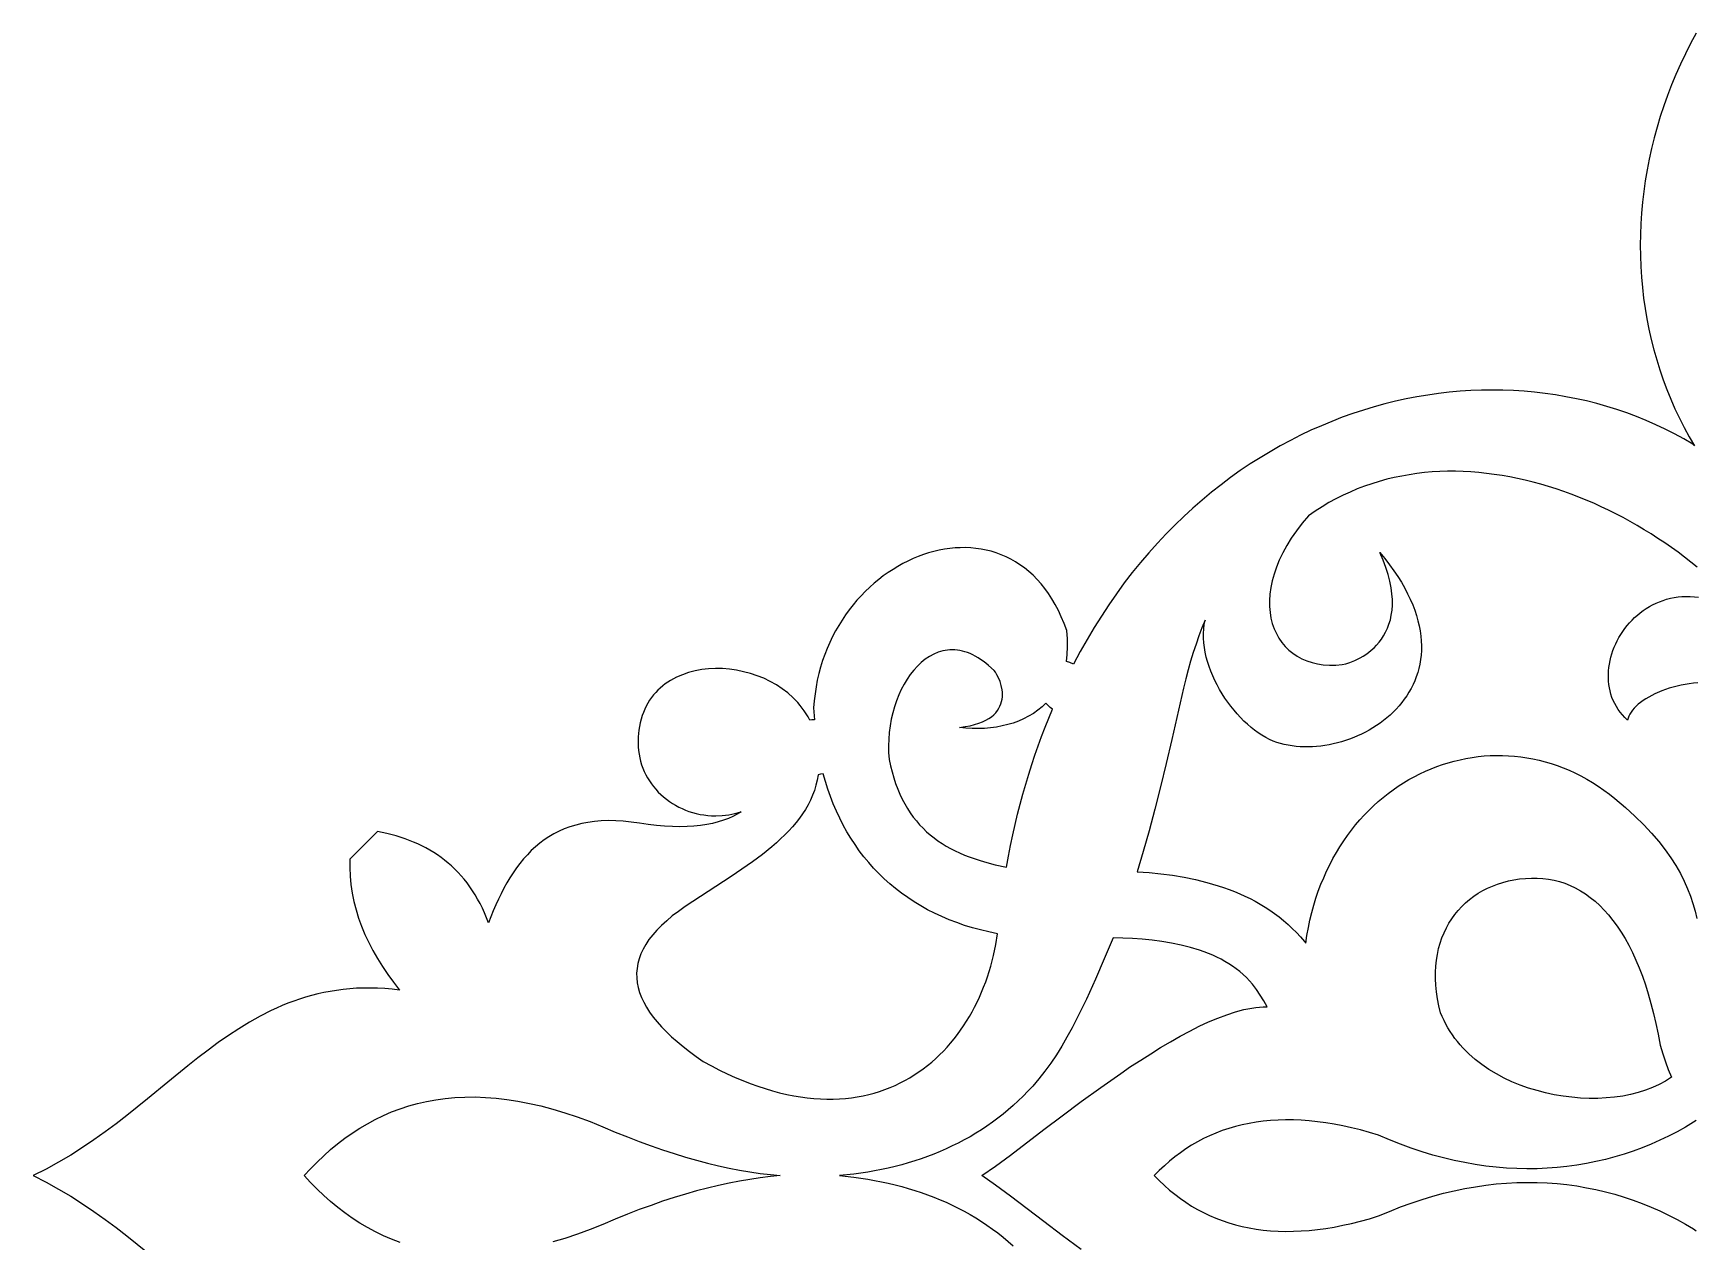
# Model space of a CAD drawing. Extents: x -212 to 212, y -212 to 212.
# Drawn here: x -212.2 to -64.7, y -5.8 to 101.4 of the extents above; entities that cross this region are included whole.
import ezdxf

# ---------------------------------------------------------------- set-up
doc = ezdxf.new("R2010")
doc.units = 0
doc.layers.add('PLAN_1', color=18, linetype='CONTINUOUS')

msp = doc.modelspace()

# ---------------------------------------------------------------- linework, layer by layer
at = {"layer": 'PLAN_1'}
for points in [[(-64.68, 101.44), (-65.17, 100.54), (-65.63, 99.63), (-66.06, 98.71), (-66.47, 97.79), (-66.86, 96.86), (-67.22, 95.93), (-67.55, 94.99), (-67.86, 94.05), (-68.15, 93.11), (-68.41, 92.16), (-68.64, 91.21), (-68.85, 90.26), (-69.04, 89.31), (-69.2, 88.35), (-69.33, 87.4), (-69.44, 86.44), (-69.53, 85.49), (-69.59, 84.54), (-69.63, 83.58), (-69.64, 82.63), (-69.63, 81.69), (-69.6, 80.74), (-69.54, 79.8), (-69.45, 78.87), (-69.34, 77.94), (-69.21, 77.01), (-69.05, 76.09), (-68.87, 75.17), (-68.67, 74.26), (-68.44, 73.36), (-68.18, 72.47), (-67.91, 71.58), (-67.61, 70.7), (-67.28, 69.83), (-66.93, 68.97), (-66.56, 68.12), (-66.16, 67.28), (-65.74, 66.46), (-65.3, 65.64), (-64.83, 64.83), (-64.98, 64.98), (-65.78, 65.44), (-66.6, 65.89), (-67.43, 66.31), (-68.26, 66.7), (-69.11, 67.07), (-69.97, 67.42), (-70.84, 67.75), (-71.72, 68.05), (-72.61, 68.33), (-73.5, 68.58), (-74.4, 68.81), (-75.31, 69.01), (-76.23, 69.19), (-77.15, 69.35), (-78.08, 69.48), (-79.01, 69.59), (-79.94, 69.68), (-80.88, 69.74), (-81.83, 69.77), (-82.78, 69.78), (-83.72, 69.77), (-84.68, 69.73), (-85.63, 69.67), (-86.58, 69.59), (-87.54, 69.47), (-88.49, 69.34), (-89.45, 69.18), (-90.4, 68.99), (-91.35, 68.78), (-92.3, 68.55), (-93.25, 68.29), (-94.19, 68), (-95.13, 67.69), (-96.07, 67.36), (-97, 67), (-97.93, 66.62), (-98.85, 66.21), (-99.77, 65.77), (-100.68, 65.31), (-101.58, 64.82), (-102.48, 64.31), (-103.37, 63.78), (-104.25, 63.22), (-105.12, 62.63), (-105.98, 62.02), (-106.83, 61.38), (-107.67, 60.71), (-108.5, 60.02), (-109.32, 59.31), (-110.13, 58.57), (-110.92, 57.8), (-111.71, 57.01), (-112.47, 56.19), (-113.23, 55.35), (-113.97, 54.48), (-114.7, 53.58), (-115.41, 52.66), (-116.1, 51.71), (-116.78, 50.73), (-117.44, 49.73), (-118.09, 48.71), (-118.71, 47.65), (-119.32, 46.57), (-119.91, 45.47), (-120.23, 45.6), (-120.55, 45.69), (-120.47, 46.32), (-120.44, 47), (-120.46, 47.7), (-120.52, 48.44), (-120.75, 49.06), (-121, 49.65), (-121.26, 50.21), (-121.54, 50.74), (-121.83, 51.25), (-122.14, 51.72), (-122.46, 52.17), (-122.8, 52.59), (-123.15, 52.98), (-123.51, 53.34), (-123.89, 53.68), (-124.27, 54), (-124.67, 54.28), (-125.07, 54.54), (-125.48, 54.78), (-125.9, 54.99), (-126.33, 55.17), (-126.77, 55.33), (-127.21, 55.47), (-127.66, 55.58), (-128.11, 55.67), (-128.57, 55.73), (-129.03, 55.78), (-129.49, 55.8), (-129.96, 55.79), (-130.43, 55.77), (-130.9, 55.72), (-131.37, 55.65), (-131.84, 55.57), (-132.3, 55.46), (-132.77, 55.33), (-133.23, 55.18), (-133.7, 55.01), (-134.15, 54.82), (-134.61, 54.61), (-135.05, 54.38), (-135.5, 54.13), (-135.93, 53.87), (-136.36, 53.58), (-136.79, 53.28), (-137.2, 52.97), (-137.61, 52.63), (-138, 52.28), (-138.39, 51.91), (-138.76, 51.53), (-139.13, 51.13), (-139.48, 50.71), (-139.82, 50.28), (-140.14, 49.83), (-140.45, 49.37), (-140.75, 48.9), (-141.03, 48.41), (-141.3, 47.91), (-141.55, 47.39), (-141.78, 46.86), (-141.99, 46.32), (-142.18, 45.77), (-142.36, 45.2), (-142.51, 44.62), (-142.65, 44.03), (-142.76, 43.43), (-142.85, 42.82), (-142.92, 42.2), (-142.97, 41.57), (-142.91, 40.51), (-143.12, 40.52), (-143.32, 40.5), (-143.47, 40.78), (-143.63, 41.05), (-143.8, 41.31), (-143.98, 41.56), (-144.17, 41.8), (-144.37, 42.04), (-144.58, 42.27), (-144.8, 42.48), (-145.26, 42.9), (-145.76, 43.27), (-146.28, 43.62), (-146.83, 43.92), (-147.4, 44.2), (-147.98, 44.43), (-148.58, 44.63), (-149.19, 44.79), (-149.81, 44.92), (-150.43, 45.01), (-151.05, 45.06), (-151.67, 45.07), (-152.29, 45.04), (-152.89, 44.97), (-153.48, 44.86), (-154.06, 44.71), (-154.62, 44.52), (-155.15, 44.29), (-155.41, 44.16), (-155.66, 44.01), (-155.9, 43.86), (-156.13, 43.7), (-156.36, 43.52), (-156.58, 43.34), (-156.79, 43.14), (-156.98, 42.94), (-157.17, 42.72), (-157.35, 42.49), (-157.52, 42.25), (-157.68, 42), (-157.82, 41.74), (-157.96, 41.47), (-158.08, 41.18), (-158.18, 40.89), (-158.28, 40.58), (-158.36, 40.26), (-158.43, 39.93), (-158.48, 39.59), (-158.51, 39.29), (-158.53, 39), (-158.54, 38.45), (-158.53, 38.12), (-158.5, 37.79), (-158.46, 37.47), (-158.4, 37.15), (-158.32, 36.84), (-158.23, 36.53), (-158.12, 36.23), (-158, 35.94), (-157.86, 35.65), (-157.71, 35.38), (-157.54, 35.11), (-157.36, 34.84), (-157.17, 34.59), (-156.97, 34.35), (-156.75, 34.11), (-156.52, 33.89), (-156.28, 33.68), (-156.03, 33.47), (-155.77, 33.28), (-155.5, 33.1), (-155.23, 32.93), (-154.94, 32.78), (-154.64, 32.64), (-154.34, 32.51), (-154.03, 32.39), (-153.71, 32.29), (-153.38, 32.2), (-153.05, 32.13), (-152.71, 32.08), (-152.37, 32.03), (-152.02, 32.01), (-151.66, 32), (-151.08, 32.02), (-150.51, 32.09), (-149.95, 32.2), (-149.41, 32.36), (-149.76, 32.14), (-150.14, 31.95), (-150.54, 31.77), (-150.98, 31.6), (-151.44, 31.46), (-151.94, 31.33), (-152.46, 31.23), (-153.01, 31.15), (-153.59, 31.08), (-154.2, 31.05), (-154.83, 31.03), (-155.5, 31.04), (-156.19, 31.08), (-156.91, 31.14), (-157.65, 31.23), (-158.43, 31.35), (-159.15, 31.45), (-159.86, 31.52), (-160.53, 31.56), (-161.18, 31.57), (-161.81, 31.54), (-162.41, 31.49), (-162.99, 31.42), (-163.55, 31.31), (-164.08, 31.18), (-164.6, 31.02), (-165.09, 30.83), (-165.56, 30.63), (-166.02, 30.39), (-166.45, 30.14), (-166.87, 29.86), (-167.27, 29.56), (-167.65, 29.24), (-168.02, 28.91), (-168.37, 28.55), (-168.71, 28.17), (-169.03, 27.78), (-169.34, 27.37), (-169.64, 26.94), (-169.92, 26.5), (-170.19, 26.04), (-170.45, 25.57), (-170.7, 25.09), (-170.94, 24.6), (-171.17, 24.09), (-171.39, 23.57), (-171.81, 22.51), (-171.99, 22.96), (-172.17, 23.39), (-172.36, 23.81), (-172.57, 24.22), (-172.78, 24.61), (-173, 24.99), (-173.23, 25.35), (-173.47, 25.71), (-173.72, 26.04), (-173.98, 26.37), (-174.24, 26.68), (-174.52, 26.98), (-174.8, 27.27), (-175.1, 27.55), (-175.4, 27.81), (-175.71, 28.06), (-176.02, 28.3), (-176.35, 28.53), (-176.68, 28.75), (-177.02, 28.95), (-177.37, 29.15), (-177.73, 29.33), (-178.09, 29.5), (-178.46, 29.66), (-179.22, 29.96), (-180.01, 30.21), (-180.83, 30.43), (-181.67, 30.6), (-184.11, 28.16), (-184.12, 27.4), (-184.09, 26.64), (-184.02, 25.89), (-183.91, 25.14), (-183.76, 24.4), (-183.57, 23.66), (-183.34, 22.92), (-183.08, 22.2), (-182.78, 21.47), (-182.44, 20.75), (-182.07, 20.04), (-181.67, 19.33), (-181.22, 18.63), (-180.75, 17.93), (-180.24, 17.23), (-179.7, 16.54), (-180.37, 16.61), (-181.02, 16.67), (-181.66, 16.7), (-182.3, 16.71), (-182.92, 16.71), (-183.53, 16.69), (-184.12, 16.65), (-184.71, 16.59), (-185.29, 16.51), (-185.86, 16.42), (-186.42, 16.31), (-186.97, 16.19), (-187.52, 16.05), (-188.05, 15.9), (-188.58, 15.73), (-189.1, 15.55), (-189.61, 15.36), (-190.12, 15.16), (-190.62, 14.94), (-191.11, 14.71), (-192.08, 14.22), (-193.03, 13.68), (-193.96, 13.11), (-194.88, 12.51), (-195.79, 11.87), (-196.69, 11.21), (-197.59, 10.53), (-198.48, 9.82), (-200.26, 8.37), (-202.07, 6.89), (-203.91, 5.41), (-204.86, 4.68), (-205.83, 3.96), (-206.82, 3.25), (-207.84, 2.57), (-208.88, 1.9), (-209.95, 1.26), (-211.06, 0.65), (-212.2, 0.07), (-212.2, 0.07), (-212.2, 0.07), (-211.06, -0.51), (-209.95, -1.12), (-208.88, -1.76), (-207.84, -2.42), (-206.82, -3.11), (-205.83, -3.82), (-204.86, -4.54), (-203.91, -5.27), (-202.06, -6.75)], [(-64.59, 54.07), (-65.15, 54.52), (-65.71, 54.96), (-66.29, 55.39), (-66.87, 55.81), (-67.47, 56.22), (-68.07, 56.62), (-68.67, 57.01), (-69.29, 57.39), (-69.91, 57.76), (-70.54, 58.11), (-71.17, 58.46), (-71.81, 58.8), (-72.46, 59.12), (-73.11, 59.43), (-73.77, 59.73), (-74.43, 60.01), (-75.09, 60.28), (-75.76, 60.54), (-76.43, 60.78), (-77.11, 61.01), (-77.79, 61.23), (-78.47, 61.43), (-79.15, 61.61), (-79.84, 61.78), (-80.53, 61.94), (-81.21, 62.07), (-81.9, 62.2), (-82.59, 62.3), (-83.28, 62.39), (-83.97, 62.46), (-84.66, 62.51), (-85.35, 62.55), (-86.04, 62.57), (-86.73, 62.57), (-87.41, 62.55), (-88.1, 62.51), (-88.78, 62.45), (-89.46, 62.37), (-90.13, 62.27), (-90.8, 62.15), (-91.47, 62.02), (-92.13, 61.86), (-92.79, 61.67), (-93.45, 61.47), (-94.1, 61.25), (-94.74, 61), (-95.38, 60.73), (-96.01, 60.44), (-96.64, 60.13), (-97.26, 59.79), (-97.87, 59.43), (-98.48, 59.04), (-99.08, 58.63), (-99.63, 57.96), (-100.14, 57.3), (-100.6, 56.64), (-101, 55.98), (-101.35, 55.33), (-101.66, 54.69), (-101.92, 54.06), (-102.13, 53.44), (-102.29, 52.84), (-102.42, 52.25), (-102.49, 51.67), (-102.53, 51.11), (-102.52, 50.56), (-102.48, 50.04), (-102.4, 49.54), (-102.28, 49.06), (-102.12, 48.6), (-101.92, 48.17), (-101.7, 47.76), (-101.43, 47.38), (-101.14, 47.03), (-100.81, 46.71), (-100.46, 46.42), (-100.08, 46.16), (-99.66, 45.93), (-99.22, 45.75), (-98.76, 45.6), (-98.27, 45.48), (-97.76, 45.41), (-97.22, 45.38), (-96.66, 45.38), (-96.08, 45.44), (-95.77, 45.5), (-95.39, 45.61), (-94.95, 45.79), (-94.48, 46.02), (-94.23, 46.16), (-93.99, 46.32), (-93.74, 46.5), (-93.5, 46.7), (-93.26, 46.92), (-93.03, 47.15), (-92.81, 47.41), (-92.6, 47.68), (-92.41, 47.98), (-92.23, 48.3), (-92.07, 48.64), (-91.93, 49.01), (-91.81, 49.39), (-91.73, 49.8), (-91.66, 50.24), (-91.63, 50.7), (-91.63, 51.19), (-91.67, 51.7), (-91.74, 52.24), (-91.85, 52.81), (-92, 53.4), (-92.2, 54.02), (-92.44, 54.68), (-92.73, 55.36), (-92.29, 54.82), (-91.88, 54.28), (-91.5, 53.75), (-91.15, 53.23), (-90.83, 52.72), (-90.54, 52.21), (-90.28, 51.71), (-90.04, 51.21), (-89.83, 50.72), (-89.65, 50.24), (-89.49, 49.77), (-89.36, 49.31), (-89.25, 48.85), (-89.17, 48.4), (-89.11, 47.95), (-89.07, 47.52), (-89.05, 47.09), (-89.06, 46.67), (-89.08, 46.26), (-89.13, 45.86), (-89.2, 45.47), (-89.28, 45.08), (-89.38, 44.71), (-89.51, 44.34), (-89.64, 43.98), (-89.8, 43.64), (-89.97, 43.3), (-90.16, 42.97), (-90.36, 42.65), (-90.57, 42.34), (-90.8, 42.04), (-91.04, 41.75), (-91.29, 41.47), (-91.56, 41.2), (-91.83, 40.94), (-92.12, 40.69), (-92.42, 40.45), (-92.72, 40.22), (-93.03, 40.01), (-93.36, 39.8), (-93.69, 39.61), (-94.02, 39.42), (-94.36, 39.25), (-94.71, 39.09), (-95.06, 38.94), (-95.42, 38.81), (-95.78, 38.68), (-96.15, 38.57), (-96.51, 38.47), (-96.88, 38.38), (-97.25, 38.3), (-97.62, 38.24), (-97.99, 38.19), (-98.36, 38.15), (-98.73, 38.13), (-99.09, 38.12), (-99.46, 38.12), (-99.82, 38.13), (-100.17, 38.16), (-100.53, 38.2), (-100.87, 38.26), (-101.22, 38.33), (-101.55, 38.41), (-101.88, 38.51), (-102.21, 38.63), (-102.54, 38.78), (-102.87, 38.95), (-103.2, 39.15), (-103.53, 39.36), (-103.85, 39.6), (-104.17, 39.85), (-104.49, 40.12), (-104.8, 40.41), (-105.1, 40.72), (-105.4, 41.04), (-105.68, 41.38), (-105.96, 41.72), (-106.23, 42.08), (-106.49, 42.45), (-106.73, 42.83), (-106.96, 43.22), (-107.18, 43.62), (-107.38, 44.02), (-107.57, 44.43), (-107.74, 44.84), (-107.89, 45.26), (-108.02, 45.68), (-108.14, 46.09), (-108.23, 46.51), (-108.3, 46.93), (-108.36, 47.35), (-108.38, 47.76), (-108.39, 48.17), (-108.36, 48.58), (-108.32, 48.98), (-108.24, 49.37), (-108.52, 48.68), (-108.79, 47.97), (-109.05, 47.24), (-109.3, 46.49), (-109.53, 45.73), (-109.75, 44.95), (-109.96, 44.15), (-110.15, 43.33), (-111.2, 38.78), (-111.7, 36.64), (-112.2, 34.57), (-112.71, 32.58), (-113.22, 30.66), (-113.73, 28.82), (-114.27, 27.04), (-113.22, 26.96), (-112.18, 26.86), (-111.14, 26.72), (-110.11, 26.55), (-109.09, 26.34), (-108.08, 26.09), (-107.09, 25.8), (-106.6, 25.64), (-106.12, 25.47), (-105.65, 25.28), (-105.17, 25.08), (-104.71, 24.87), (-104.25, 24.65), (-103.8, 24.42), (-103.36, 24.17), (-102.93, 23.9), (-102.5, 23.62), (-102.09, 23.33), (-101.68, 23.02), (-101.28, 22.7), (-100.89, 22.36), (-100.51, 22.01), (-100.14, 21.64), (-99.79, 21.25), (-99.44, 20.85), (-99.31, 20.69), (-99.21, 21.39), (-99.08, 22.08), (-98.94, 22.75), (-98.78, 23.41), (-98.6, 24.06), (-98.41, 24.7), (-98.2, 25.32), (-97.97, 25.92), (-97.72, 26.51), (-97.47, 27.09), (-97.19, 27.66), (-96.9, 28.21), (-96.6, 28.74), (-96.28, 29.26), (-95.95, 29.77), (-95.61, 30.26), (-95.26, 30.73), (-94.89, 31.19), (-94.51, 31.64), (-94.12, 32.07), (-93.72, 32.48), (-93.31, 32.88), (-92.89, 33.26), (-92.46, 33.62), (-92.01, 33.97), (-91.57, 34.31), (-91.11, 34.62), (-90.64, 34.92), (-90.17, 35.21), (-89.69, 35.47), (-89.2, 35.72), (-88.7, 35.96), (-88.2, 36.17), (-87.7, 36.37), (-87.19, 36.55), (-86.67, 36.71), (-86.15, 36.86), (-85.62, 36.98), (-85.1, 37.09), (-84.56, 37.18), (-84.03, 37.25), (-83.49, 37.31), (-82.95, 37.34), (-82.41, 37.36), (-81.87, 37.35), (-81.33, 37.33), (-80.79, 37.29), (-80.24, 37.23), (-79.7, 37.15), (-79.16, 37.05), (-78.62, 36.93), (-78.08, 36.79), (-77.54, 36.63), (-77.01, 36.46), (-76.48, 36.26), (-75.95, 36.04), (-75.43, 35.8), (-74.91, 35.54), (-74.39, 35.25), (-73.88, 34.95), (-73.37, 34.63), (-72.87, 34.28), (-72.38, 33.92), (-71.89, 33.53), (-70.96, 32.73), (-70.11, 31.96), (-69.33, 31.19), (-68.63, 30.45), (-68, 29.71), (-67.43, 28.99), (-66.92, 28.28), (-66.48, 27.58), (-66.08, 26.89), (-65.74, 26.21), (-65.44, 25.53), (-65.18, 24.87), (-64.97, 24.21), (-64.78, 23.55), (-64.63, 22.9)], [(-64.53, 43.8), (-64.91, 43.77), (-65.29, 43.72), (-65.66, 43.66), (-66.02, 43.59), (-66.38, 43.51), (-67.08, 43.32), (-67.73, 43.09), (-68.34, 42.83), (-68.89, 42.54), (-69.15, 42.38), (-69.39, 42.23), (-69.61, 42.06), (-69.82, 41.9), (-70.01, 41.73), (-70.18, 41.55), (-70.33, 41.38), (-70.46, 41.2), (-70.57, 41.03), (-70.65, 40.85), (-70.72, 40.67), (-70.76, 40.5), (-71, 40.72), (-71.21, 40.95), (-71.41, 41.19), (-71.6, 41.44), (-71.76, 41.7), (-71.91, 41.96), (-72.04, 42.23), (-72.15, 42.51), (-72.24, 42.79), (-72.32, 43.08), (-72.38, 43.37), (-72.43, 43.66), (-72.46, 43.96), (-72.47, 44.26), (-72.47, 44.56), (-72.46, 44.87), (-72.42, 45.17), (-72.38, 45.47), (-72.32, 45.78), (-72.25, 46.08), (-72.16, 46.38), (-72.06, 46.67), (-71.94, 46.97), (-71.82, 47.26), (-71.68, 47.54), (-71.53, 47.82), (-71.36, 48.09), (-71.19, 48.36), (-71, 48.62), (-70.8, 48.88), (-70.59, 49.12), (-70.37, 49.36), (-70.14, 49.59), (-69.89, 49.81), (-69.64, 50.01), (-69.38, 50.21), (-69.11, 50.39), (-68.83, 50.56), (-68.54, 50.72), (-68.24, 50.87), (-67.94, 51), (-67.62, 51.11), (-67.3, 51.21), (-66.97, 51.3), (-66.63, 51.37), (-66.29, 51.42), (-65.94, 51.45), (-65.58, 51.46), (-65.21, 51.46), (-64.84, 51.43), (-64.47, 51.39)], [(-119.23, -6.5), (-120.91, -5.24), (-122.54, -4.01), (-125.52, -1.75), (-126.85, -0.77), (-128.04, 0.07), (-126.85, 0.92), (-125.52, 1.9), (-122.54, 4.16), (-120.92, 5.38), (-119.23, 6.64), (-117.49, 7.9), (-115.73, 9.14), (-114.85, 9.74), (-113.96, 10.32), (-113.07, 10.89), (-112.19, 11.44), (-111.32, 11.95), (-110.45, 12.45), (-109.6, 12.9), (-108.76, 13.33), (-107.93, 13.71), (-107.12, 14.05), (-106.33, 14.35), (-105.56, 14.6), (-104.82, 14.8), (-104.46, 14.88), (-104.1, 14.94), (-103.75, 14.99), (-103.41, 15.02), (-103.08, 15.04), (-102.75, 15.05), (-103.04, 15.58), (-103.35, 16.09), (-103.68, 16.59), (-104.04, 17.06), (-104.3, 17.36), (-104.58, 17.64), (-104.86, 17.92), (-105.16, 18.17), (-105.48, 18.42), (-105.8, 18.65), (-106.13, 18.87), (-106.48, 19.07), (-106.83, 19.27), (-107.2, 19.45), (-107.57, 19.62), (-107.95, 19.78), (-108.34, 19.93), (-108.74, 20.07), (-109.55, 20.31), (-110.38, 20.52), (-111.23, 20.7), (-112.09, 20.84), (-112.95, 20.96), (-113.82, 21.04), (-114.69, 21.11), (-115.55, 21.15), (-116.41, 21.17), (-117.19, 19.32), (-117.98, 17.5), (-118.78, 15.72), (-119.2, 14.85), (-119.62, 14), (-120.05, 13.17), (-120.5, 12.36), (-120.96, 11.57), (-121.44, 10.8), (-121.93, 10.06), (-122.45, 9.35), (-122.98, 8.67), (-123.54, 8.01), (-123.96, 7.57), (-124.38, 7.13), (-124.82, 6.71), (-125.26, 6.3), (-125.71, 5.91), (-126.17, 5.53), (-126.64, 5.16), (-127.11, 4.81), (-127.6, 4.47), (-128.09, 4.14), (-128.59, 3.83), (-129.1, 3.52), (-129.62, 3.24), (-130.14, 2.96), (-130.67, 2.7), (-131.21, 2.45), (-131.75, 2.21), (-132.3, 1.98), (-132.86, 1.77), (-133.43, 1.57), (-134, 1.38), (-134.58, 1.2), (-135.16, 1.03), (-135.75, 0.88), (-136.35, 0.74), (-136.95, 0.61), (-137.56, 0.49), (-138.17, 0.38), (-139.42, 0.21), (-140.68, 0.07), (-140.68, 0.07), (-140.68, 0.07), (-139.42, -0.06), (-138.17, -0.24), (-137.56, -0.35), (-136.95, -0.47), (-136.35, -0.6), (-135.75, -0.74), (-135.16, -0.89), (-134.58, -1.06), (-134, -1.24), (-133.43, -1.42), (-132.86, -1.63), (-132.3, -1.84), (-131.75, -2.07), (-131.21, -2.3), (-130.67, -2.55), (-130.14, -2.82), (-129.62, -3.09), (-129.1, -3.38), (-128.59, -3.68), (-128.09, -4), (-127.6, -4.33), (-127.11, -4.67), (-126.64, -5.02), (-126.17, -5.39), (-125.71, -5.77), (-125.26, -6.16)], [(-179.66, -5.86), (-180.41, -5.58), (-181.14, -5.26), (-181.85, -4.92), (-182.55, -4.54), (-183.24, -4.14), (-183.9, -3.7), (-184.56, -3.24), (-185.19, -2.75), (-185.82, -2.24), (-186.43, -1.7), (-187.02, -1.13), (-187.61, -0.54), (-188.18, 0.07), (-188.18, 0.07), (-187.61, 0.68), (-187.03, 1.27), (-186.43, 1.84), (-185.82, 2.38), (-185.2, 2.89), (-184.56, 3.38), (-183.9, 3.84), (-183.24, 4.28), (-182.55, 4.68), (-181.86, 5.06), (-181.14, 5.4), (-180.41, 5.72), (-179.66, 6), (-178.89, 6.25), (-178.11, 6.47), (-177.31, 6.66), (-176.49, 6.81), (-175.65, 6.92), (-174.79, 7), (-173.91, 7.04), (-173.01, 7.05), (-172.09, 7.01), (-171.15, 6.94), (-170.19, 6.83), (-169.2, 6.68), (-168.19, 6.48), (-167.17, 6.25), (-166.11, 5.97), (-165.04, 5.64), (-163.94, 5.28), (-162.81, 4.87), (-161.66, 4.41), (-160.58, 3.94), (-159.5, 3.5), (-158.45, 3.09), (-157.4, 2.71), (-156.37, 2.35), (-155.35, 2.02), (-154.35, 1.71), (-153.36, 1.43), (-152.39, 1.17), (-151.42, 0.94), (-150.47, 0.74), (-149.54, 0.55), (-148.62, 0.4), (-147.71, 0.26), (-146.81, 0.16), (-145.93, 0.07), (-145.93, 0.07), (-145.93, 0.07), (-146.81, -0.01), (-147.71, -0.12), (-148.62, -0.26), (-149.54, -0.41), (-150.47, -0.59), (-151.42, -0.8), (-152.38, -1.03), (-153.36, -1.29), (-154.35, -1.57), (-155.35, -1.87), (-156.37, -2.21), (-157.4, -2.57), (-158.44, -2.95), (-159.5, -3.36), (-160.57, -3.8), (-161.66, -4.26), (-162.81, -4.72), (-163.93, -5.13), (-165.03, -5.5), (-166.11, -5.82)], [(-64.67, 4.96), (-64.91, 4.81), (-65.64, 4.37), (-66.38, 3.96), (-67.14, 3.57), (-67.9, 3.21), (-68.68, 2.86), (-69.47, 2.54), (-70.27, 2.25), (-71.08, 1.98), (-71.9, 1.73), (-72.73, 1.51), (-73.57, 1.31), (-74.42, 1.14), (-75.27, 1), (-76.14, 0.88), (-77.02, 0.79), (-77.9, 0.72), (-78.79, 0.68), (-79.69, 0.67), (-80.59, 0.69), (-81.5, 0.74), (-82.42, 0.82), (-83.35, 0.92), (-84.28, 1.05), (-85.21, 1.22), (-86.15, 1.41), (-87.1, 1.64), (-88.05, 1.9), (-89, 2.18), (-89.96, 2.5), (-90.92, 2.85), (-91.88, 3.24), (-92.85, 3.66), (-93.66, 3.9), (-94.46, 4.12), (-95.25, 4.31), (-96.03, 4.48), (-96.79, 4.63), (-97.54, 4.75), (-98.28, 4.85), (-99, 4.93), (-99.71, 4.98), (-100.41, 5.01), (-101.1, 5.02), (-101.77, 5), (-102.43, 4.97), (-103.08, 4.9), (-103.72, 4.82), (-104.34, 4.71), (-104.96, 4.59), (-105.56, 4.43), (-106.15, 4.26), (-106.72, 4.07), (-107.29, 3.85), (-107.84, 3.61), (-108.39, 3.35), (-108.92, 3.07), (-109.44, 2.77), (-109.94, 2.45), (-110.44, 2.1), (-110.93, 1.74), (-111.4, 1.35), (-111.86, 0.95), (-112.31, 0.52), (-112.76, 0.07), (-112.31, -0.37), (-111.86, -0.8), (-111.4, -1.21), (-110.93, -1.59), (-110.44, -1.96), (-109.94, -2.3), (-109.44, -2.63), (-108.92, -2.93), (-108.39, -3.21), (-107.84, -3.47), (-107.29, -3.71), (-106.72, -3.92), (-106.15, -4.12), (-105.56, -4.29), (-104.96, -4.44), (-104.34, -4.57), (-103.72, -4.68), (-103.08, -4.76), (-102.43, -4.82), (-101.77, -4.86), (-101.1, -4.88), (-100.41, -4.87), (-99.71, -4.84), (-99, -4.79), (-98.27, -4.71), (-97.54, -4.61), (-96.79, -4.49), (-96.03, -4.34), (-95.25, -4.17), (-94.46, -3.98), (-93.66, -3.76), (-92.85, -3.51), (-91.88, -3.1), (-90.92, -2.71), (-89.96, -2.36), (-89, -2.04), (-88.05, -1.75), (-87.1, -1.5), (-86.15, -1.27), (-85.21, -1.08), (-84.27, -0.91), (-83.35, -0.78), (-82.42, -0.67), (-81.5, -0.6), (-80.59, -0.55), (-79.69, -0.53), (-78.79, -0.54), (-77.9, -0.58), (-77.01, -0.64), (-76.14, -0.73), (-75.27, -0.85), (-74.41, -1), (-73.57, -1.17), (-72.73, -1.37), (-71.9, -1.59), (-71.08, -1.83), (-70.27, -2.11), (-69.47, -2.4), (-68.68, -2.72), (-67.9, -3.06), (-67.14, -3.43), (-66.38, -3.82), (-65.64, -4.23), (-64.91, -4.66), (-64.67, -4.82)]]:
    msp.add_lwpolyline(points, dxfattribs=at)
for points in [[(-122.36, 41.99), (-122.71, 41.66), (-123.09, 41.36), (-123.48, 41.08), (-123.9, 40.83), (-124.34, 40.6), (-124.79, 40.41), (-125.26, 40.23), (-125.75, 40.09), (-126.25, 39.97), (-126.76, 39.87), (-127.29, 39.8), (-127.82, 39.76), (-128.36, 39.74), (-128.91, 39.75), (-129.46, 39.79), (-130.02, 39.84), (-129.54, 39.91), (-129.1, 39.99), (-128.69, 40.09), (-128.33, 40.21), (-128, 40.33), (-127.7, 40.48), (-127.43, 40.63), (-127.2, 40.79), (-126.99, 40.97), (-126.82, 41.15), (-126.67, 41.34), (-126.54, 41.54), (-126.44, 41.74), (-126.36, 41.94), (-126.3, 42.15), (-126.26, 42.35), (-126.23, 42.56), (-126.23, 42.77), (-126.23, 42.97), (-126.25, 43.17), (-126.33, 43.56), (-126.43, 43.92), (-126.57, 44.24), (-126.71, 44.52), (-126.85, 44.74), (-126.97, 44.89), (-127.45, 45.34), (-127.69, 45.53), (-127.92, 45.72), (-128.16, 45.88), (-128.39, 46.03), (-128.63, 46.17), (-128.86, 46.29), (-129.09, 46.39), (-129.32, 46.48), (-129.55, 46.56), (-129.77, 46.62), (-130, 46.67), (-130.22, 46.7), (-130.44, 46.72), (-130.66, 46.73), (-130.88, 46.72), (-131.09, 46.7), (-131.3, 46.67), (-131.51, 46.63), (-131.92, 46.51), (-132.32, 46.35), (-132.7, 46.14), (-133.07, 45.9), (-133.43, 45.61), (-133.77, 45.29), (-134.09, 44.93), (-134.4, 44.55), (-134.68, 44.13), (-134.95, 43.69), (-135.2, 43.22), (-135.42, 42.72), (-135.62, 42.21), (-135.8, 41.68), (-135.96, 41.13), (-136.09, 40.57), (-136.19, 39.99), (-136.26, 39.4), (-136.31, 38.81), (-136.33, 38.21), (-136.32, 37.61), (-136.28, 37), (-136.15, 36.43), (-136.01, 35.89), (-135.86, 35.36), (-135.7, 34.86), (-135.51, 34.37), (-135.32, 33.91), (-135.11, 33.47), (-134.89, 33.05), (-134.65, 32.64), (-134.4, 32.26), (-134.14, 31.89), (-133.86, 31.54), (-133.57, 31.21), (-133.27, 30.89), (-132.96, 30.59), (-132.63, 30.31), (-132.29, 30.04), (-131.94, 29.78), (-131.58, 29.54), (-131.21, 29.31), (-130.82, 29.1), (-130.43, 28.89), (-130.02, 28.7), (-129.6, 28.52), (-129.17, 28.36), (-128.73, 28.2), (-128.28, 28.05), (-127.82, 27.91), (-126.87, 27.66), (-125.87, 27.45), (-125.7, 28.41), (-125.51, 29.36), (-125.31, 30.3), (-125.1, 31.22), (-124.88, 32.14), (-124.64, 33.04), (-124.4, 33.93), (-124.15, 34.81), (-123.89, 35.68), (-123.62, 36.54), (-123.34, 37.39), (-123.05, 38.22), (-122.75, 39.05), (-122.44, 39.86), (-122.12, 40.66), (-121.79, 41.45), (-121.98, 41.6), (-122.15, 41.76)], [(-142.58, 35.64), (-142.67, 35.17), (-142.77, 34.71), (-142.91, 34.26), (-143.07, 33.82), (-143.26, 33.39), (-143.47, 32.97), (-143.7, 32.57), (-143.95, 32.17), (-144.23, 31.78), (-144.53, 31.4), (-144.84, 31.03), (-145.18, 30.66), (-145.53, 30.3), (-145.9, 29.95), (-146.28, 29.6), (-146.68, 29.25), (-147.52, 28.58), (-148.41, 27.91), (-149.34, 27.26), (-150.3, 26.6), (-154.37, 23.94), (-154.96, 23.52), (-155.51, 23.11), (-156.01, 22.69), (-156.47, 22.27), (-156.88, 21.85), (-157.25, 21.43), (-157.58, 21.01), (-157.86, 20.59), (-158.1, 20.17), (-158.3, 19.74), (-158.45, 19.32), (-158.57, 18.89), (-158.64, 18.46), (-158.68, 18.04), (-158.67, 17.61), (-158.62, 17.18), (-158.53, 16.75), (-158.41, 16.31), (-158.24, 15.88), (-158.04, 15.45), (-157.8, 15.01), (-157.52, 14.58), (-157.21, 14.14), (-156.85, 13.71), (-156.47, 13.27), (-156.04, 12.83), (-155.58, 12.4), (-155.09, 11.96), (-154.56, 11.52), (-153.99, 11.08), (-153.39, 10.64), (-152.76, 10.2), (-152.04, 9.81), (-151.33, 9.44), (-150.63, 9.1), (-149.94, 8.79), (-149.26, 8.5), (-148.59, 8.24), (-147.92, 8), (-147.27, 7.79), (-146.62, 7.6), (-145.99, 7.43), (-145.36, 7.28), (-144.74, 7.16), (-144.14, 7.06), (-143.54, 6.98), (-142.95, 6.92), (-142.37, 6.88), (-141.8, 6.86), (-141.24, 6.86), (-140.69, 6.88), (-140.15, 6.92), (-139.62, 6.98), (-139.1, 7.06), (-138.59, 7.16), (-138.09, 7.27), (-137.6, 7.4), (-137.12, 7.54), (-136.65, 7.71), (-136.19, 7.89), (-135.74, 8.08), (-135.3, 8.29), (-134.87, 8.51), (-134.45, 8.75), (-134.04, 9), (-133.64, 9.27), (-133.25, 9.55), (-132.87, 9.84), (-132.5, 10.14), (-132.14, 10.46), (-131.8, 10.78), (-131.46, 11.12), (-131.13, 11.47), (-130.82, 11.83), (-130.52, 12.2), (-130.22, 12.58), (-129.94, 12.97), (-129.67, 13.36), (-129.41, 13.77), (-129.16, 14.18), (-128.92, 14.6), (-128.69, 15.03), (-128.47, 15.46), (-128.26, 15.9), (-128.07, 16.35), (-127.89, 16.8), (-127.71, 17.26), (-127.55, 17.72), (-127.26, 18.66), (-127.02, 19.61), (-126.82, 20.57), (-126.67, 21.54), (-127.43, 21.7), (-128.16, 21.87), (-128.89, 22.07), (-129.59, 22.28), (-130.28, 22.52), (-130.95, 22.78), (-131.61, 23.06), (-132.24, 23.35), (-132.86, 23.67), (-133.47, 24.01), (-134.05, 24.36), (-134.62, 24.74), (-135.17, 25.13), (-135.7, 25.54), (-136.22, 25.97), (-136.71, 26.42), (-137.19, 26.88), (-137.65, 27.36), (-138.09, 27.86), (-138.51, 28.37), (-138.92, 28.9), (-139.3, 29.45), (-139.67, 30.01), (-140.02, 30.59), (-140.35, 31.18), (-140.66, 31.79), (-140.95, 32.41), (-141.23, 33.05), (-141.48, 33.7), (-141.71, 34.36), (-141.93, 35.04), (-142.12, 35.73), (-142.35, 35.68)], [(-66.87, 8.8), (-67.13, 8.62), (-67.39, 8.46), (-67.95, 8.15), (-68.54, 7.88), (-69.17, 7.64), (-69.82, 7.44), (-70.5, 7.27), (-71.2, 7.13), (-71.92, 7.03), (-72.66, 6.96), (-73.41, 6.92), (-74.17, 6.92), (-74.94, 6.95), (-75.72, 7.02), (-76.49, 7.11), (-77.27, 7.25), (-78.04, 7.41), (-78.8, 7.61), (-79.55, 7.84), (-80.29, 8.11), (-81.02, 8.4), (-81.72, 8.73), (-82.4, 9.1), (-83.06, 9.49), (-83.69, 9.92), (-84.29, 10.38), (-84.85, 10.88), (-85.12, 11.14), (-85.38, 11.4), (-85.63, 11.68), (-85.86, 11.96), (-86.09, 12.25), (-86.31, 12.55), (-86.51, 12.86), (-86.7, 13.18), (-86.88, 13.5), (-87.05, 13.84), (-87.21, 14.18), (-87.35, 14.52), (-87.5, 15.15), (-87.62, 15.77), (-87.71, 16.38), (-87.77, 16.97), (-87.8, 17.54), (-87.8, 18.11), (-87.78, 18.65), (-87.72, 19.19), (-87.64, 19.7), (-87.53, 20.21), (-87.39, 20.69), (-87.23, 21.16), (-87.05, 21.61), (-86.84, 22.05), (-86.61, 22.47), (-86.36, 22.87), (-86.08, 23.25), (-85.79, 23.61), (-85.47, 23.95), (-85.13, 24.27), (-84.78, 24.57), (-84.4, 24.86), (-84.01, 25.12), (-83.61, 25.36), (-83.18, 25.57), (-82.74, 25.77), (-82.29, 25.94), (-81.82, 26.09), (-81.34, 26.22), (-80.85, 26.32), (-80.34, 26.4), (-79.82, 26.45), (-79.3, 26.48), (-78.79, 26.48), (-78.28, 26.44), (-77.78, 26.38), (-77.29, 26.29), (-76.81, 26.16), (-76.33, 26.01), (-75.86, 25.82), (-75.4, 25.6), (-74.95, 25.35), (-74.51, 25.07), (-74.08, 24.76), (-73.65, 24.42), (-73.24, 24.04), (-72.84, 23.64), (-72.45, 23.2), (-72.07, 22.72), (-71.7, 22.22), (-71.34, 21.68), (-70.99, 21.11), (-70.66, 20.51), (-70.34, 19.87), (-70.03, 19.2), (-69.73, 18.5), (-69.45, 17.76), (-69.18, 16.99), (-68.93, 16.19), (-68.69, 15.35), (-68.46, 14.47), (-68.25, 13.57), (-68.05, 12.63), (-67.87, 11.65), (-67.65, 10.89), (-67.41, 10.18), (-67.16, 9.49)], [(-212.2, 0.07), (-212.2, 0.07)]]:
    msp.add_lwpolyline(points, close=True, dxfattribs=at)

doc.saveas('drawing.dxf')
